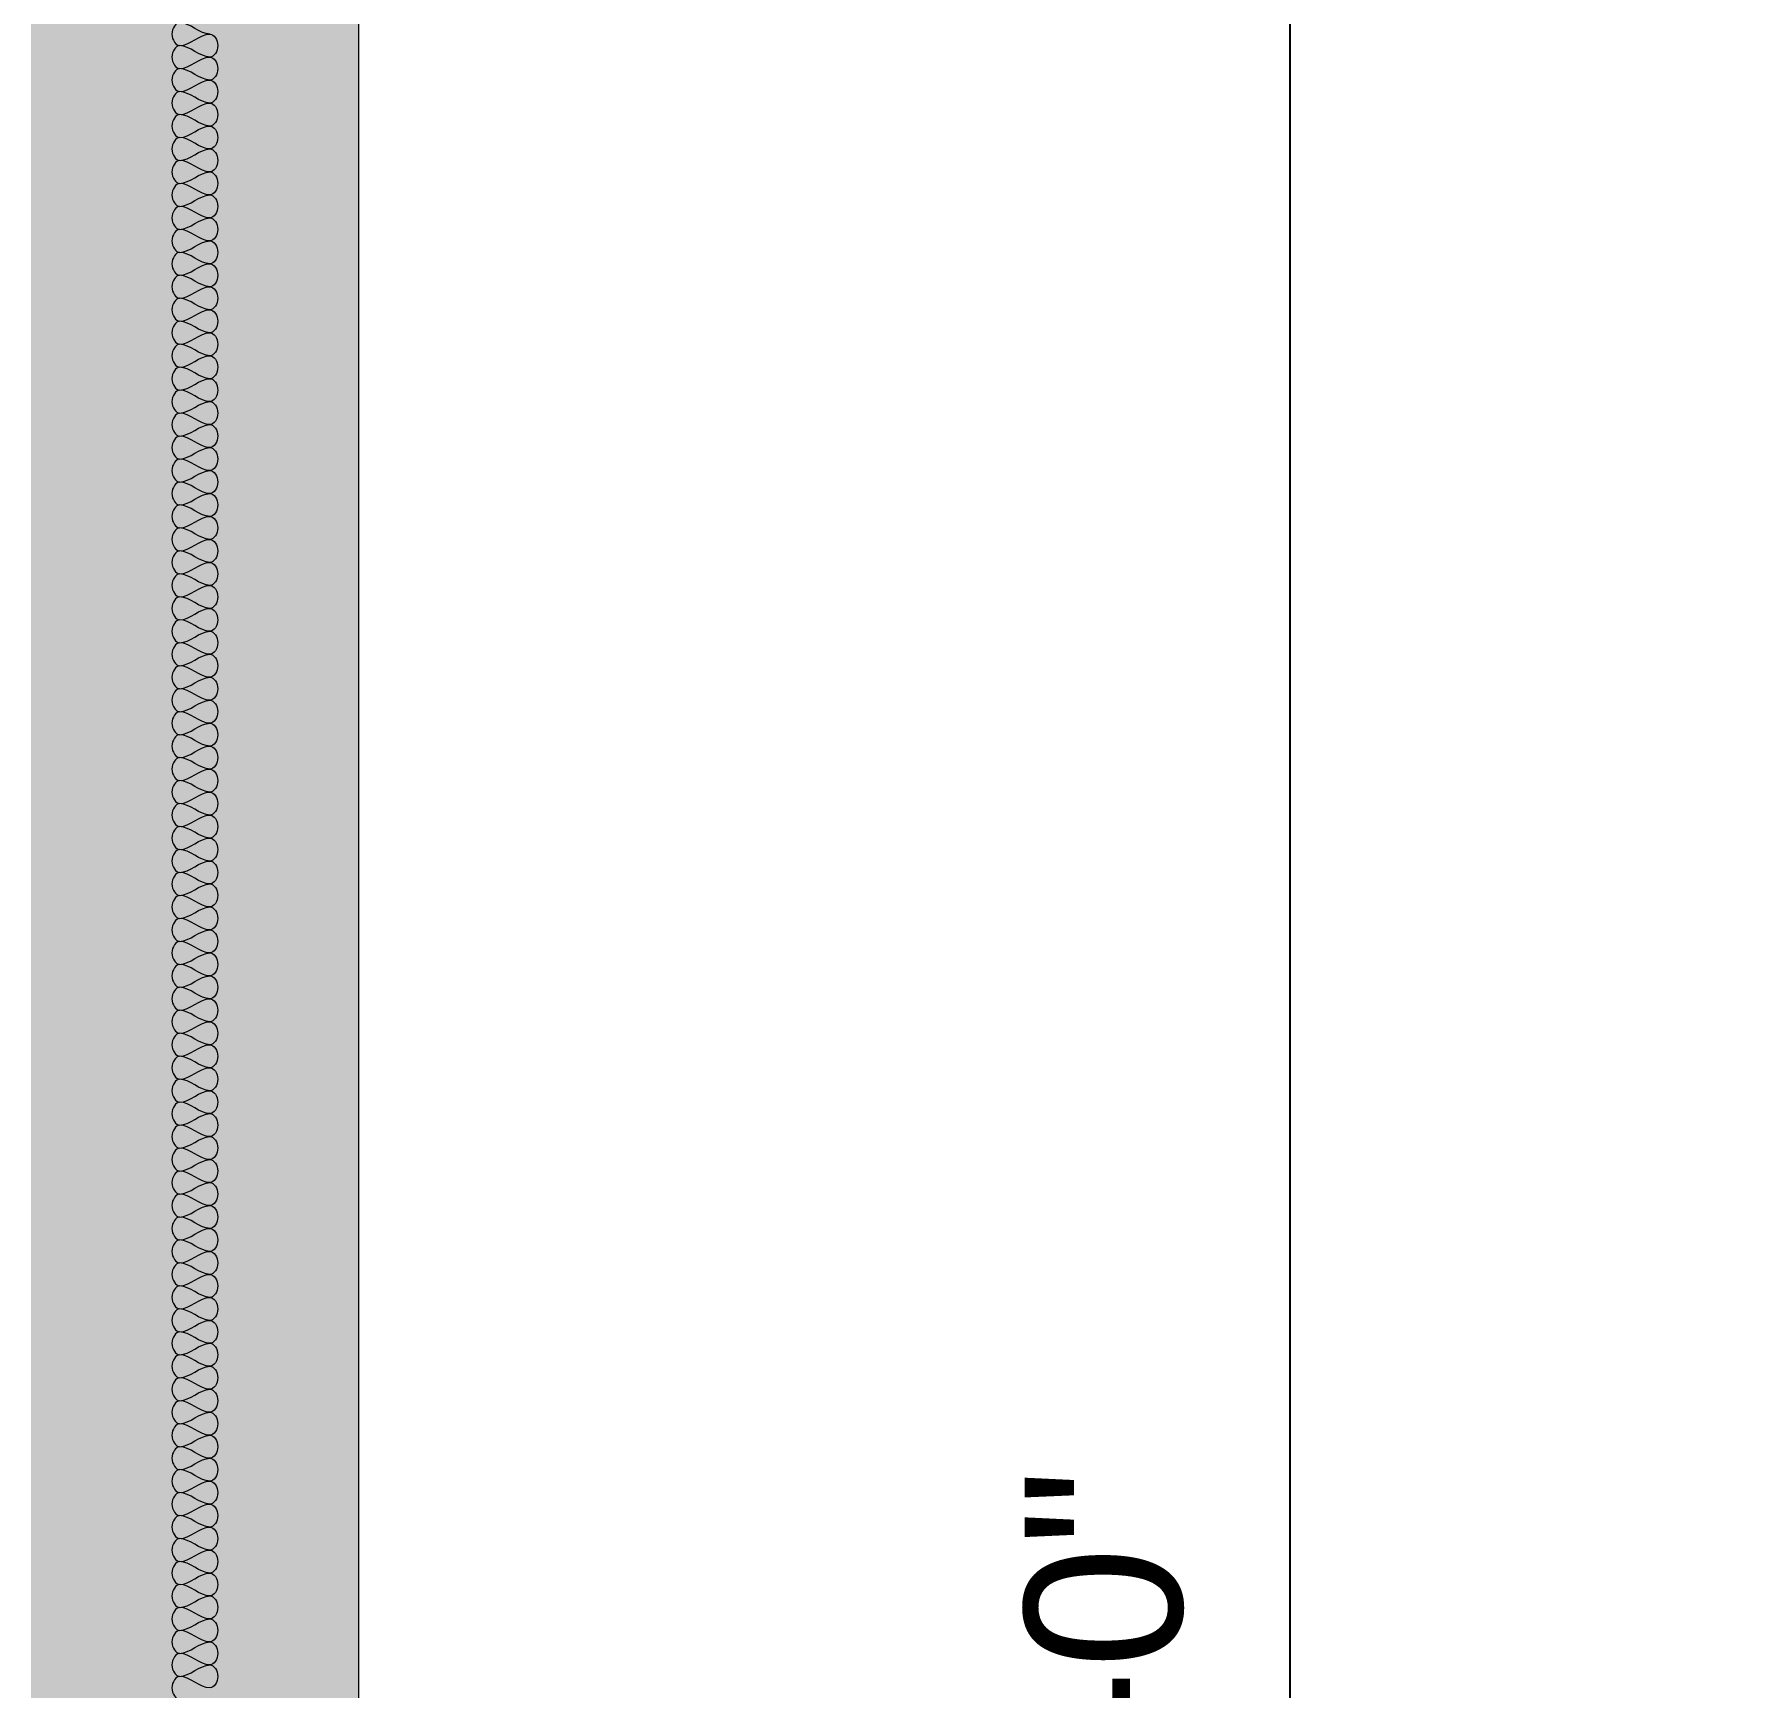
# Model space of a CAD drawing. Header units: inches. Extents: x 1913 to 24953, y -2945 to 1064.
# Drawn here: x 19839.7 to 19969.8, y -685 to -559 of the extents above; entities that cross this region are included whole.
import ezdxf

# ---------------------------------------------------------------- set-up
doc = ezdxf.new("R2010")
doc.units = ezdxf.units.IN
doc.header["$MEASUREMENT"] = 0
for name, color, linetype, lineweight in [('A-ANNO-DIMS', 211, 'Continuous', 9), ('A-DETL', 90, 'Continuous', 9), ('A-FLOR', 192, 'Continuous', 13), ('A-WALL', 113, 'Continuous', 13), ('A-WALL-PATT', 111, 'Continuous', 50)]:
    doc.layers.add(name, color=color, linetype=linetype, lineweight=lineweight)
doc.styles.add('Arial', font='arial.ttf', dxfattribs={"height": 12})
doc.dimstyles.new('Linear_-_3_32__Arial', dxfattribs={"dimscale": 12, "dimtxt": 12.243113, "dimasz": 1.333333, "dimexe": 1, "dimexo": 0.666667, "dimgap": 0.666667, "dimtad": 1, "dimdec": 5, "dimrnd": 0.03125, "dimzin": 1, "dimdsep": 46, "dimlunit": 4, "dimtxsty": 'Arial', "dimblk1": 'OBLIQUE', "dimblk2": 'OBLIQUE', "dimsah": 1, "dimcen": 0.09, "dimdle": 1, "dimazin": 0, "dimtfac": 1, "dimtdec": 4, "dimtix": 1, "dimtmove": 0, "dimatfit": 3, "dimfxl": 1, "dimtvp": 1, "dimtfill": 1, "dimfrac": 2, "dimtolj": 1, "dimtzin": 0, "dimarcsym": 2})

# ---------------------------------------------------------------- blocks, each defined once
blk = doc.blocks.new('_Oblique')
at = {"color": 0, "linetype": 'ByBlock', "lineweight": -2}
blk.add_line((-0.5, -0.5), (0.5, 0.5), dxfattribs=at)
blk = doc.blocks.new('*D438')
at = {"layer": 'A-ANNO-DIMS', "color": 0, "lineweight": -2, "transparency": 16777216}
for p, q in [((20087.86, 630.42), (20087.86, -1697.58)), ((19857.24, 618.42), (20099.86, 618.42)), ((19859.97, -1685.58), (20099.86, -1685.58))]:
    blk.add_line(p, q, dxfattribs=at)
at = {"layer": 'Defpoints', "color": 0, "lineweight": 0, "transparency": 16777216}
for p in [(19849.24, 618.42), (19851.97, -1685.58), (20087.86, -1685.58)]:
    blk.add_point(p, dxfattribs=at)
at = {"layer": 'A-ANNO-DIMS', "color": 0, "lineweight": -2, "transparency": 16777216, "xscale": 16, "yscale": 16, "zscale": 16}
for p, rotation in [((20087.86, 618.42), 90), ((20087.86, -1685.58), 270)]:
    blk.add_blockref('_Oblique', p, dxfattribs=dict(at, rotation=rotation))
at = {"layer": 'A-ANNO-DIMS', "color": 0, "lineweight": 0, "transparency": 16777216, "insert": (20073.74, -533.58), "char_height": 12, "width": 73.4587, "attachment_point": 5, "rotation": 90, "style": 'Arial'}
blk.add_mtext('\\A1;192\'-0"', dxfattribs=at)
blk = doc.blocks.new('*D490')
at = {"layer": 'A-ANNO-DIMS', "color": 0, "lineweight": -2, "transparency": 16777216}
for p, q in [((19935.41, -533.58), (19935.41, -845.58)), ((19871.97, -545.58), (19947.41, -545.58)), ((19871.97, -833.58), (19947.41, -833.58))]:
    blk.add_line(p, q, dxfattribs=at)
at = {"layer": 'Defpoints', "color": 0, "lineweight": 0, "transparency": 16777216}
for p in [(19863.97, -545.58), (19863.97, -833.58), (19935.41, -833.58)]:
    blk.add_point(p, dxfattribs=at)
at = {"layer": 'A-ANNO-DIMS', "color": 0, "lineweight": -2, "transparency": 16777216, "xscale": 16, "yscale": 16, "zscale": 16}
for p, rotation in [((19935.41, -545.58), 90), ((19935.41, -833.58), 270)]:
    blk.add_blockref('_Oblique', p, dxfattribs=dict(at, rotation=rotation))
at = {"layer": 'A-ANNO-DIMS', "color": 0, "lineweight": 0, "transparency": 16777216, "insert": (19921.28, -689.58), "char_height": 12, "width": 62.3834, "attachment_point": 5, "rotation": 90, "style": 'Arial'}
blk.add_mtext('\\A1;24\'-0"', dxfattribs=at)
blk = doc.blocks.new('*D499')
at = {"layer": 'A-ANNO-DIMS', "color": 0, "lineweight": -2, "transparency": 16777216}
for p, q in [((20055.86, -1133.58), (20055.86, -209.58)), ((19859.97, -221.58), (20067.86, -221.58)), ((19872.47, -1121.58), (20067.86, -1121.58))]:
    blk.add_line(p, q, dxfattribs=at)
at = {"layer": 'Defpoints', "color": 0, "lineweight": 0, "transparency": 16777216}
for p in [(19851.97, -221.58), (20055.86, -221.58), (19864.47, -1121.58)]:
    blk.add_point(p, dxfattribs=at)
at = {"layer": 'A-ANNO-DIMS', "color": 0, "lineweight": -2, "transparency": 16777216, "xscale": 16, "yscale": 16, "zscale": 16}
for p, rotation in [((20055.86, -221.58), 90), ((20055.86, -1121.58), 270)]:
    blk.add_blockref('_Oblique', p, dxfattribs=dict(at, rotation=rotation))
at = {"layer": 'A-ANNO-DIMS', "color": 0, "lineweight": 0, "transparency": 16777216, "insert": (20041.74, -671.58), "char_height": 12, "width": 62.3834, "attachment_point": 5, "rotation": 90, "style": 'Arial'}
blk.add_mtext('\\A1;75\'-0"', dxfattribs=at)

msp = doc.modelspace()

# ---------------------------------------------------------------- hatches: boundary and pattern name
at = {"layer": 'A-WALL-PATT', "lineweight": 0}
h = msp.add_hatch(dxfattribs=at)
h.set_pattern_fill('FP_1', color=256, style=0, pattern_type=2)
h.set_pattern_definition([(50, (18984.365, 244.067), (36.72335, -3.213), [3.84, -42.24]), (355, (18984.365, 244.067), (-7.1044, 38.51274), [3.072, -33.792]), (100.451, (18987.425, 243.8), (29.62024, 35.29956), [3.263, -35.898]), (46.184, (18984.365, 254.307), (54.6425, -8.4752), [5.76, -63.36]), (96.636, (18988.92, 253.6), (47.854, 49.8752), [4.895, -53.848]), (351.184, (18984.365, 254.307), (47.8553, 49.8749), [4.608, -50.688]), (21, (18989.485, 251.747), (30.56126, -20.614), [3.84, -42.24]), (326, (18989.485, 251.747), (12.4577, 37.1283), [3.072, -33.792]), (71.451, (18992.03, 250.03), (43.02, 16.5135), [3.263, -35.898]), (37.5, (18984.365, 244.067), (0.6228, 17.04428), [1.69, -31.693, 1.69, -32.614, -33.92]), (37.5, (18984.365, 244.067), (0.6228, 17.04428), [-67.686, 1.69, -32.23]), (7.5, (18984.365, 244.067), (13.4694, 20.19387), [1.69, -17.869, 1.69, -30.925, -12.928]), (7.5, (18984.365, 244.067), (13.4694, 20.19387), [-52.173, 1.69, -11.238]), (327.5, (18972.947, 244.067), (27.33168, -1.15522), [1.69, -11.11, 1.69, -38.246, -52.992]), (327.5, (18972.947, 244.067), (27.33168, -1.15522), [-52.736, 1.69, -51.302]), (317.5, (18967.827, 244.067), (29.85903, 5.12498), [1.69, -14.95, 1.69, -24.832, -37.632]), (317.5, (18967.827, 244.067), (29.85903, 5.12498), [-43.162, 1.69, -35.942])])
h.paths.add_polyline_path([(19839.466293, -167.581337), (19864.466293, -167.581337), (19864.466293, -211.581337), (19864.466293, -231.581337), (19864.466293, -1121.581337), (19839.466293, -1121.581337), (19839.466293, -447.581337), (19839.466293, -427.581337), (19839.466293, -322.581337), (19839.466293, -312.581337), (19839.466293, -231.581337), (19839.466293, -211.581337)], flags=0)
h.paths.add_polyline_path([(19839.466293, 37.418663), (19864.466293, 37.418663), (19864.466293, -131.581337), (19839.466293, -131.581337)], flags=0)

# ---------------------------------------------------------------- linework, layer by layer
at = {"layer": 'A-DETL', "lineweight": 0}
for points in [[(19850.799627, -558.081337), (19850.524641, -558.081337), (19849.907946, -558.956337), (19850.524641, -559.831337), (19850.799627, -559.831337)], [(19853.13296, -558.956337), (19852.331245, -558.956337), (19851.601342, -558.081337), (19850.799627, -558.081337)], [(19850.799627, -559.831337), (19851.601342, -559.831337), (19852.331245, -558.956337), (19853.13296, -558.956337)], [(19853.13296, -558.956337), (19853.407946, -558.956337), (19854.024641, -559.831337), (19853.407946, -560.706337), (19853.13296, -560.706337)], [(19850.799627, -559.831337), (19850.524641, -559.831337), (19849.907946, -560.706337), (19850.524641, -561.581337), (19850.799627, -561.581337)], [(19853.13296, -560.706337), (19852.331245, -560.706337), (19851.601342, -559.831337), (19850.799627, -559.831337)], [(19850.799627, -561.581337), (19850.524641, -561.581337), (19849.907946, -562.456337), (19850.524641, -563.331337), (19850.799627, -563.331337)], [(19850.799627, -561.581337), (19851.601342, -561.581337), (19852.331245, -560.706337), (19853.13296, -560.706337)], [(19853.13296, -562.456337), (19852.331245, -562.456337), (19851.601342, -561.581337), (19850.799627, -561.581337)], [(19853.13296, -560.706337), (19853.407946, -560.706337), (19854.024641, -561.581337), (19853.407946, -562.456337), (19853.13296, -562.456337)], [(19850.799627, -563.331337), (19851.601342, -563.331337), (19852.331245, -562.456337), (19853.13296, -562.456337)], [(19853.13296, -562.456337), (19853.407946, -562.456337), (19854.024641, -563.331337), (19853.407946, -564.206337), (19853.13296, -564.206337)], [(19850.799627, -563.331337), (19850.524641, -563.331337), (19849.907946, -564.206337), (19850.524641, -565.081337), (19850.799627, -565.081337)], [(19853.13296, -564.206337), (19852.331245, -564.206337), (19851.601342, -563.331337), (19850.799627, -563.331337)], [(19850.799627, -565.081337), (19851.601342, -565.081337), (19852.331245, -564.206337), (19853.13296, -564.206337)], [(19853.13296, -564.206337), (19853.407946, -564.206337), (19854.024641, -565.081337), (19853.407946, -565.956337), (19853.13296, -565.956337)], [(19850.799627, -565.081337), (19850.524641, -565.081337), (19849.907946, -565.956337), (19850.524641, -566.831337), (19850.799627, -566.831337)], [(19853.13296, -565.956337), (19852.331245, -565.956337), (19851.601342, -565.081337), (19850.799627, -565.081337)], [(19850.799627, -566.831337), (19850.524641, -566.831337), (19849.907946, -567.706337), (19850.524641, -568.581337), (19850.799627, -568.581337)], [(19850.799627, -566.831337), (19851.601342, -566.831337), (19852.331245, -565.956337), (19853.13296, -565.956337)], [(19853.13296, -567.706337), (19852.331245, -567.706337), (19851.601342, -566.831337), (19850.799627, -566.831337)], [(19853.13296, -565.956337), (19853.407946, -565.956337), (19854.024641, -566.831337), (19853.407946, -567.706337), (19853.13296, -567.706337)], [(19850.799627, -568.581337), (19851.601342, -568.581337), (19852.331245, -567.706337), (19853.13296, -567.706337)], [(19853.13296, -567.706337), (19853.407946, -567.706337), (19854.024641, -568.581337), (19853.407946, -569.456337), (19853.13296, -569.456337)], [(19850.799627, -568.581337), (19850.524641, -568.581337), (19849.907946, -569.456337), (19850.524641, -570.331337), (19850.799627, -570.331337)], [(19853.13296, -569.456337), (19852.331245, -569.456337), (19851.601342, -568.581337), (19850.799627, -568.581337)], [(19850.799627, -570.331337), (19851.601342, -570.331337), (19852.331245, -569.456337), (19853.13296, -569.456337)], [(19853.13296, -569.456337), (19853.407946, -569.456337), (19854.024641, -570.331337), (19853.407946, -571.206337), (19853.13296, -571.206337)], [(19850.799627, -570.331337), (19850.524641, -570.331337), (19849.907946, -571.206337), (19850.524641, -572.081337), (19850.799627, -572.081337)], [(19853.13296, -571.206337), (19852.331245, -571.206337), (19851.601342, -570.331337), (19850.799627, -570.331337)], [(19850.799627, -572.081337), (19850.524641, -572.081337), (19849.907946, -572.956337), (19850.524641, -573.831337), (19850.799627, -573.831337)], [(19850.799627, -572.081337), (19851.601342, -572.081337), (19852.331245, -571.206337), (19853.13296, -571.206337)], [(19853.13296, -572.956337), (19852.331245, -572.956337), (19851.601342, -572.081337), (19850.799627, -572.081337)], [(19853.13296, -571.206337), (19853.407946, -571.206337), (19854.024641, -572.081337), (19853.407946, -572.956337), (19853.13296, -572.956337)], [(19850.799627, -573.831337), (19851.601342, -573.831337), (19852.331245, -572.956337), (19853.13296, -572.956337)], [(19853.13296, -572.956337), (19853.407946, -572.956337), (19854.024641, -573.831337), (19853.407946, -574.706337), (19853.13296, -574.706337)], [(19850.799627, -573.831337), (19850.524641, -573.831337), (19849.907946, -574.706337), (19850.524641, -575.581337), (19850.799627, -575.581337)], [(19853.13296, -574.706337), (19852.331245, -574.706337), (19851.601342, -573.831337), (19850.799627, -573.831337)], [(19850.799627, -575.581337), (19851.601342, -575.581337), (19852.331245, -574.706337), (19853.13296, -574.706337)], [(19853.13296, -574.706337), (19853.407946, -574.706337), (19854.024641, -575.581337), (19853.407946, -576.456337), (19853.13296, -576.456337)], [(19850.799627, -575.581337), (19850.524641, -575.581337), (19849.907946, -576.456337), (19850.524641, -577.331337), (19850.799627, -577.331337)], [(19853.13296, -576.456337), (19852.331245, -576.456337), (19851.601342, -575.581337), (19850.799627, -575.581337)], [(19850.799627, -577.331337), (19850.524641, -577.331337), (19849.907946, -578.206337), (19850.524641, -579.081337), (19850.799627, -579.081337)], [(19850.799627, -577.331337), (19851.601342, -577.331337), (19852.331245, -576.456337), (19853.13296, -576.456337)], [(19853.13296, -578.206337), (19852.331245, -578.206337), (19851.601342, -577.331337), (19850.799627, -577.331337)], [(19853.13296, -576.456337), (19853.407946, -576.456337), (19854.024641, -577.331337), (19853.407946, -578.206337), (19853.13296, -578.206337)], [(19850.799627, -579.081337), (19851.601342, -579.081337), (19852.331245, -578.206337), (19853.13296, -578.206337)], [(19853.13296, -578.206337), (19853.407946, -578.206337), (19854.024641, -579.081337), (19853.407946, -579.956337), (19853.13296, -579.956337)], [(19850.799627, -579.081337), (19850.524641, -579.081337), (19849.907946, -579.956337), (19850.524641, -580.831337), (19850.799627, -580.831337)], [(19853.13296, -579.956337), (19852.331245, -579.956337), (19851.601342, -579.081337), (19850.799627, -579.081337)], [(19850.799627, -580.831337), (19851.601342, -580.831337), (19852.331245, -579.956337), (19853.13296, -579.956337)], [(19853.13296, -579.956337), (19853.407946, -579.956337), (19854.024641, -580.831337), (19853.407946, -581.706337), (19853.13296, -581.706337)], [(19850.799627, -580.831337), (19850.524641, -580.831337), (19849.907946, -581.706337), (19850.524641, -582.581337), (19850.799627, -582.581337)], [(19853.13296, -581.706337), (19852.331245, -581.706337), (19851.601342, -580.831337), (19850.799627, -580.831337)], [(19850.799627, -582.581337), (19850.524641, -582.581337), (19849.907946, -583.456337), (19850.524641, -584.331337), (19850.799627, -584.331337)], [(19850.799627, -582.581337), (19851.601342, -582.581337), (19852.331245, -581.706337), (19853.13296, -581.706337)], [(19853.13296, -583.456337), (19852.331245, -583.456337), (19851.601342, -582.581337), (19850.799627, -582.581337)], [(19853.13296, -581.706337), (19853.407946, -581.706337), (19854.024641, -582.581337), (19853.407946, -583.456337), (19853.13296, -583.456337)], [(19850.799627, -584.331337), (19851.601342, -584.331337), (19852.331245, -583.456337), (19853.13296, -583.456337)], [(19853.13296, -583.456337), (19853.407946, -583.456337), (19854.024641, -584.331337), (19853.407946, -585.206337), (19853.13296, -585.206337)], [(19850.799627, -584.331337), (19850.524641, -584.331337), (19849.907946, -585.206337), (19850.524641, -586.081337), (19850.799627, -586.081337)], [(19853.13296, -585.206337), (19852.331245, -585.206337), (19851.601342, -584.331337), (19850.799627, -584.331337)], [(19850.799627, -586.081337), (19851.601342, -586.081337), (19852.331245, -585.206337), (19853.13296, -585.206337)], [(19853.13296, -585.206337), (19853.407946, -585.206337), (19854.024641, -586.081337), (19853.407946, -586.956337), (19853.13296, -586.956337)], [(19850.799627, -586.081337), (19850.524641, -586.081337), (19849.907946, -586.956337), (19850.524641, -587.831337), (19850.799627, -587.831337)], [(19853.13296, -586.956337), (19852.331245, -586.956337), (19851.601342, -586.081337), (19850.799627, -586.081337)], [(19850.799627, -587.831337), (19850.524641, -587.831337), (19849.907946, -588.706337), (19850.524641, -589.581337), (19850.799627, -589.581337)], [(19850.799627, -587.831337), (19851.601342, -587.831337), (19852.331245, -586.956337), (19853.13296, -586.956337)], [(19853.13296, -588.706337), (19852.331245, -588.706337), (19851.601342, -587.831337), (19850.799627, -587.831337)], [(19853.13296, -586.956337), (19853.407946, -586.956337), (19854.024641, -587.831337), (19853.407946, -588.706337), (19853.13296, -588.706337)], [(19850.799627, -589.581337), (19851.601342, -589.581337), (19852.331245, -588.706337), (19853.13296, -588.706337)], [(19853.13296, -588.706337), (19853.407946, -588.706337), (19854.024641, -589.581337), (19853.407946, -590.456337), (19853.13296, -590.456337)], [(19850.799627, -589.581337), (19850.524641, -589.581337), (19849.907946, -590.456337), (19850.524641, -591.331337), (19850.799627, -591.331337)], [(19853.13296, -590.456337), (19852.331245, -590.456337), (19851.601342, -589.581337), (19850.799627, -589.581337)], [(19850.799627, -591.331337), (19851.601342, -591.331337), (19852.331245, -590.456337), (19853.13296, -590.456337)], [(19853.13296, -590.456337), (19853.407946, -590.456337), (19854.024641, -591.331337), (19853.407946, -592.206337), (19853.13296, -592.206337)], [(19850.799627, -591.331337), (19850.524641, -591.331337), (19849.907946, -592.206337), (19850.524641, -593.081337), (19850.799627, -593.081337)], [(19853.13296, -592.206337), (19852.331245, -592.206337), (19851.601342, -591.331337), (19850.799627, -591.331337)], [(19850.799627, -593.081337), (19850.524641, -593.081337), (19849.907946, -593.956337), (19850.524641, -594.831337), (19850.799627, -594.831337)], [(19850.799627, -593.081337), (19851.601342, -593.081337), (19852.331245, -592.206337), (19853.13296, -592.206337)], [(19853.13296, -593.956337), (19852.331245, -593.956337), (19851.601342, -593.081337), (19850.799627, -593.081337)], [(19853.13296, -592.206337), (19853.407946, -592.206337), (19854.024641, -593.081337), (19853.407946, -593.956337), (19853.13296, -593.956337)], [(19850.799627, -594.831337), (19851.601342, -594.831337), (19852.331245, -593.956337), (19853.13296, -593.956337)], [(19853.13296, -593.956337), (19853.407946, -593.956337), (19854.024641, -594.831337), (19853.407946, -595.706337), (19853.13296, -595.706337)], [(19850.799627, -594.831337), (19850.524641, -594.831337), (19849.907946, -595.706337), (19850.524641, -596.581337), (19850.799627, -596.581337)], [(19853.13296, -595.706337), (19852.331245, -595.706337), (19851.601342, -594.831337), (19850.799627, -594.831337)], [(19850.799627, -596.581337), (19851.601342, -596.581337), (19852.331245, -595.706337), (19853.13296, -595.706337)], [(19853.13296, -595.706337), (19853.407946, -595.706337), (19854.024641, -596.581337), (19853.407946, -597.456337), (19853.13296, -597.456337)], [(19850.799627, -596.581337), (19850.524641, -596.581337), (19849.907946, -597.456337), (19850.524641, -598.331337), (19850.799627, -598.331337)], [(19853.13296, -597.456337), (19852.331245, -597.456337), (19851.601342, -596.581337), (19850.799627, -596.581337)], [(19850.799627, -598.331337), (19850.524641, -598.331337), (19849.907946, -599.206337), (19850.524641, -600.081337), (19850.799627, -600.081337)], [(19850.799627, -598.331337), (19851.601342, -598.331337), (19852.331245, -597.456337), (19853.13296, -597.456337)], [(19853.13296, -599.206337), (19852.331245, -599.206337), (19851.601342, -598.331337), (19850.799627, -598.331337)], [(19853.13296, -597.456337), (19853.407946, -597.456337), (19854.024641, -598.331337), (19853.407946, -599.206337), (19853.13296, -599.206337)], [(19850.799627, -600.081337), (19851.601342, -600.081337), (19852.331245, -599.206337), (19853.13296, -599.206337)], [(19853.13296, -599.206337), (19853.407946, -599.206337), (19854.024641, -600.081337), (19853.407946, -600.956337), (19853.13296, -600.956337)], [(19850.799627, -600.081337), (19850.524641, -600.081337), (19849.907946, -600.956337), (19850.524641, -601.831337), (19850.799627, -601.831337)], [(19853.13296, -600.956337), (19852.331245, -600.956337), (19851.601342, -600.081337), (19850.799627, -600.081337)], [(19850.799627, -601.831337), (19850.524641, -601.831337), (19849.907946, -602.706337), (19850.524641, -603.581337), (19850.799627, -603.581337)], [(19850.799627, -601.831337), (19851.601342, -601.831337), (19852.331245, -600.956337), (19853.13296, -600.956337)], [(19853.13296, -602.706337), (19852.331245, -602.706337), (19851.601342, -601.831337), (19850.799627, -601.831337)], [(19853.13296, -600.956337), (19853.407946, -600.956337), (19854.024641, -601.831337), (19853.407946, -602.706337), (19853.13296, -602.706337)], [(19850.799627, -603.581337), (19851.601342, -603.581337), (19852.331245, -602.706337), (19853.13296, -602.706337)], [(19853.13296, -602.706337), (19853.407946, -602.706337), (19854.024641, -603.581337), (19853.407946, -604.456337), (19853.13296, -604.456337)], [(19850.799627, -603.581337), (19850.524641, -603.581337), (19849.907946, -604.456337), (19850.524641, -605.331337), (19850.799627, -605.331337)], [(19853.13296, -604.456337), (19852.331245, -604.456337), (19851.601342, -603.581337), (19850.799627, -603.581337)], [(19850.799627, -605.331337), (19851.601342, -605.331337), (19852.331245, -604.456337), (19853.13296, -604.456337)], [(19853.13296, -604.456337), (19853.407946, -604.456337), (19854.024641, -605.331337), (19853.407946, -606.206337), (19853.13296, -606.206337)], [(19850.799627, -605.331337), (19850.524641, -605.331337), (19849.907946, -606.206337), (19850.524641, -607.081337), (19850.799627, -607.081337)], [(19853.13296, -606.206337), (19852.331245, -606.206337), (19851.601342, -605.331337), (19850.799627, -605.331337)], [(19850.799627, -607.081337), (19850.524641, -607.081337), (19849.907946, -607.956337), (19850.524641, -608.831337), (19850.799627, -608.831337)], [(19850.799627, -607.081337), (19851.601342, -607.081337), (19852.331245, -606.206337), (19853.13296, -606.206337)], [(19853.13296, -607.956337), (19852.331245, -607.956337), (19851.601342, -607.081337), (19850.799627, -607.081337)], [(19853.13296, -606.206337), (19853.407946, -606.206337), (19854.024641, -607.081337), (19853.407946, -607.956337), (19853.13296, -607.956337)], [(19850.799627, -608.831337), (19851.601342, -608.831337), (19852.331245, -607.956337), (19853.13296, -607.956337)], [(19853.13296, -607.956337), (19853.407946, -607.956337), (19854.024641, -608.831337), (19853.407946, -609.706337), (19853.13296, -609.706337)], [(19850.799627, -608.831337), (19850.524641, -608.831337), (19849.907946, -609.706337), (19850.524641, -610.581337), (19850.799627, -610.581337)], [(19853.13296, -609.706337), (19852.331245, -609.706337), (19851.601342, -608.831337), (19850.799627, -608.831337)], [(19850.799627, -610.581337), (19851.601342, -610.581337), (19852.331245, -609.706337), (19853.13296, -609.706337)], [(19853.13296, -609.706337), (19853.407946, -609.706337), (19854.024641, -610.581337), (19853.407946, -611.456337), (19853.13296, -611.456337)], [(19850.799627, -610.581337), (19850.524641, -610.581337), (19849.907946, -611.456337), (19850.524641, -612.331337), (19850.799627, -612.331337)], [(19853.13296, -611.456337), (19852.331245, -611.456337), (19851.601342, -610.581337), (19850.799627, -610.581337)], [(19850.799627, -612.331337), (19850.524641, -612.331337), (19849.907946, -613.206337), (19850.524641, -614.081337), (19850.799627, -614.081337)], [(19850.799627, -612.331337), (19851.601342, -612.331337), (19852.331245, -611.456337), (19853.13296, -611.456337)], [(19853.13296, -613.206337), (19852.331245, -613.206337), (19851.601342, -612.331337), (19850.799627, -612.331337)], [(19853.13296, -611.456337), (19853.407946, -611.456337), (19854.024641, -612.331337), (19853.407946, -613.206337), (19853.13296, -613.206337)], [(19850.799627, -614.081337), (19851.601342, -614.081337), (19852.331245, -613.206337), (19853.13296, -613.206337)], [(19853.13296, -613.206337), (19853.407946, -613.206337), (19854.024641, -614.081337), (19853.407946, -614.956337), (19853.13296, -614.956337)], [(19850.799627, -614.081337), (19850.524641, -614.081337), (19849.907946, -614.956337), (19850.524641, -615.831337), (19850.799627, -615.831337)], [(19853.13296, -614.956337), (19852.331245, -614.956337), (19851.601342, -614.081337), (19850.799627, -614.081337)], [(19850.799627, -615.831337), (19851.601342, -615.831337), (19852.331245, -614.956337), (19853.13296, -614.956337)], [(19853.13296, -614.956337), (19853.407946, -614.956337), (19854.024641, -615.831337), (19853.407946, -616.706337), (19853.13296, -616.706337)], [(19850.799627, -615.831337), (19850.524641, -615.831337), (19849.907946, -616.706337), (19850.524641, -617.581337), (19850.799627, -617.581337)], [(19853.13296, -616.706337), (19852.331245, -616.706337), (19851.601342, -615.831337), (19850.799627, -615.831337)], [(19850.799627, -617.581337), (19850.524641, -617.581337), (19849.907946, -618.456337), (19850.524641, -619.331337), (19850.799627, -619.331337)], [(19850.799627, -617.581337), (19851.601342, -617.581337), (19852.331245, -616.706337), (19853.13296, -616.706337)], [(19853.13296, -618.456337), (19852.331245, -618.456337), (19851.601342, -617.581337), (19850.799627, -617.581337)], [(19853.13296, -616.706337), (19853.407946, -616.706337), (19854.024641, -617.581337), (19853.407946, -618.456337), (19853.13296, -618.456337)], [(19850.799627, -619.331337), (19851.601342, -619.331337), (19852.331245, -618.456337), (19853.13296, -618.456337)], [(19853.13296, -618.456337), (19853.407946, -618.456337), (19854.024641, -619.331337), (19853.407946, -620.206337), (19853.13296, -620.206337)], [(19850.799627, -619.331337), (19850.524641, -619.331337), (19849.907946, -620.206337), (19850.524641, -621.081337), (19850.799627, -621.081337)], [(19853.13296, -620.206337), (19852.331245, -620.206337), (19851.601342, -619.331337), (19850.799627, -619.331337)], [(19850.799627, -621.081337), (19851.601342, -621.081337), (19852.331245, -620.206337), (19853.13296, -620.206337)], [(19853.13296, -620.206337), (19853.407946, -620.206337), (19854.024641, -621.081337), (19853.407946, -621.956337), (19853.13296, -621.956337)], [(19850.799627, -621.081337), (19850.524641, -621.081337), (19849.907946, -621.956337), (19850.524641, -622.831337), (19850.799627, -622.831337)], [(19853.13296, -621.956337), (19852.331245, -621.956337), (19851.601342, -621.081337), (19850.799627, -621.081337)], [(19850.799627, -622.831337), (19850.524641, -622.831337), (19849.907946, -623.706337), (19850.524641, -624.581337), (19850.799627, -624.581337)], [(19850.799627, -622.831337), (19851.601342, -622.831337), (19852.331245, -621.956337), (19853.13296, -621.956337)], [(19853.13296, -623.706337), (19852.331245, -623.706337), (19851.601342, -622.831337), (19850.799627, -622.831337)], [(19853.13296, -621.956337), (19853.407946, -621.956337), (19854.024641, -622.831337), (19853.407946, -623.706337), (19853.13296, -623.706337)], [(19850.799627, -624.581337), (19851.601342, -624.581337), (19852.331245, -623.706337), (19853.13296, -623.706337)], [(19853.13296, -623.706337), (19853.407946, -623.706337), (19854.024641, -624.581337), (19853.407946, -625.456337), (19853.13296, -625.456337)], [(19850.799627, -624.581337), (19850.524641, -624.581337), (19849.907946, -625.456337), (19850.524641, -626.331337), (19850.799627, -626.331337)], [(19853.13296, -625.456337), (19852.331245, -625.456337), (19851.601342, -624.581337), (19850.799627, -624.581337)], [(19850.799627, -626.331337), (19851.601342, -626.331337), (19852.331245, -625.456337), (19853.13296, -625.456337)], [(19853.13296, -625.456337), (19853.407946, -625.456337), (19854.024641, -626.331337), (19853.407946, -627.206337), (19853.13296, -627.206337)], [(19850.799627, -626.331337), (19850.524641, -626.331337), (19849.907946, -627.206337), (19850.524641, -628.081337), (19850.799627, -628.081337)], [(19853.13296, -627.206337), (19852.331245, -627.206337), (19851.601342, -626.331337), (19850.799627, -626.331337)], [(19850.799627, -628.081337), (19850.524641, -628.081337), (19849.907946, -628.956337), (19850.524641, -629.831337), (19850.799627, -629.831337)], [(19850.799627, -628.081337), (19851.601342, -628.081337), (19852.331245, -627.206337), (19853.13296, -627.206337)], [(19853.13296, -628.956337), (19852.331245, -628.956337), (19851.601342, -628.081337), (19850.799627, -628.081337)], [(19853.13296, -627.206337), (19853.407946, -627.206337), (19854.024641, -628.081337), (19853.407946, -628.956337), (19853.13296, -628.956337)], [(19850.799627, -629.831337), (19851.601342, -629.831337), (19852.331245, -628.956337), (19853.13296, -628.956337)], [(19853.13296, -628.956337), (19853.407946, -628.956337), (19854.024641, -629.831337), (19853.407946, -630.706337), (19853.13296, -630.706337)], [(19850.799627, -629.831337), (19850.524641, -629.831337), (19849.907946, -630.706337), (19850.524641, -631.581337), (19850.799627, -631.581337)], [(19853.13296, -630.706337), (19852.331245, -630.706337), (19851.601342, -629.831337), (19850.799627, -629.831337)], [(19850.799627, -631.581337), (19851.601342, -631.581337), (19852.331245, -630.706337), (19853.13296, -630.706337)], [(19853.13296, -630.706337), (19853.407946, -630.706337), (19854.024641, -631.581337), (19853.407946, -632.456337), (19853.13296, -632.456337)], [(19850.799627, -631.581337), (19850.524641, -631.581337), (19849.907946, -632.456337), (19850.524641, -633.331337), (19850.799627, -633.331337)], [(19853.13296, -632.456337), (19852.331245, -632.456337), (19851.601342, -631.581337), (19850.799627, -631.581337)], [(19850.799627, -633.331337), (19850.524641, -633.331337), (19849.907946, -634.206337), (19850.524641, -635.081337), (19850.799627, -635.081337)], [(19850.799627, -633.331337), (19851.601342, -633.331337), (19852.331245, -632.456337), (19853.13296, -632.456337)], [(19853.13296, -634.206337), (19852.331245, -634.206337), (19851.601342, -633.331337), (19850.799627, -633.331337)], [(19853.13296, -632.456337), (19853.407946, -632.456337), (19854.024641, -633.331337), (19853.407946, -634.206337), (19853.13296, -634.206337)], [(19850.799627, -635.081337), (19851.601342, -635.081337), (19852.331245, -634.206337), (19853.13296, -634.206337)], [(19853.13296, -634.206337), (19853.407946, -634.206337), (19854.024641, -635.081337), (19853.407946, -635.956337), (19853.13296, -635.956337)], [(19850.799627, -635.081337), (19850.524641, -635.081337), (19849.907946, -635.956337), (19850.524641, -636.831337), (19850.799627, -636.831337)], [(19853.13296, -635.956337), (19852.331245, -635.956337), (19851.601342, -635.081337), (19850.799627, -635.081337)], [(19850.799627, -636.831337), (19851.601342, -636.831337), (19852.331245, -635.956337), (19853.13296, -635.956337)], [(19853.13296, -635.956337), (19853.407946, -635.956337), (19854.024641, -636.831337), (19853.407946, -637.706337), (19853.13296, -637.706337)], [(19850.799627, -636.831337), (19850.524641, -636.831337), (19849.907946, -637.706337), (19850.524641, -638.581337), (19850.799627, -638.581337)], [(19853.13296, -637.706337), (19852.331245, -637.706337), (19851.601342, -636.831337), (19850.799627, -636.831337)], [(19850.799627, -638.581337), (19850.524641, -638.581337), (19849.907946, -639.456337), (19850.524641, -640.331337), (19850.799627, -640.331337)], [(19850.799627, -638.581337), (19851.601342, -638.581337), (19852.331245, -637.706337), (19853.13296, -637.706337)], [(19853.13296, -639.456337), (19852.331245, -639.456337), (19851.601342, -638.581337), (19850.799627, -638.581337)], [(19853.13296, -637.706337), (19853.407946, -637.706337), (19854.024641, -638.581337), (19853.407946, -639.456337), (19853.13296, -639.456337)], [(19850.799627, -640.331337), (19851.601342, -640.331337), (19852.331245, -639.456337), (19853.13296, -639.456337)], [(19853.13296, -639.456337), (19853.407946, -639.456337), (19854.024641, -640.331337), (19853.407946, -641.206337), (19853.13296, -641.206337)], [(19850.799627, -640.331337), (19850.524641, -640.331337), (19849.907946, -641.206337), (19850.524641, -642.081337), (19850.799627, -642.081337)], [(19853.13296, -641.206337), (19852.331245, -641.206337), (19851.601342, -640.331337), (19850.799627, -640.331337)], [(19850.799627, -642.081337), (19851.601342, -642.081337), (19852.331245, -641.206337), (19853.13296, -641.206337)], [(19853.13296, -641.206337), (19853.407946, -641.206337), (19854.024641, -642.081337), (19853.407946, -642.956337), (19853.13296, -642.956337)], [(19850.799627, -642.081337), (19850.524641, -642.081337), (19849.907946, -642.956337), (19850.524641, -643.831337), (19850.799627, -643.831337)], [(19853.13296, -642.956337), (19852.331245, -642.956337), (19851.601342, -642.081337), (19850.799627, -642.081337)], [(19850.799627, -643.831337), (19850.524641, -643.831337), (19849.907946, -644.706337), (19850.524641, -645.581337), (19850.799627, -645.581337)], [(19850.799627, -643.831337), (19851.601342, -643.831337), (19852.331245, -642.956337), (19853.13296, -642.956337)], [(19853.13296, -644.706337), (19852.331245, -644.706337), (19851.601342, -643.831337), (19850.799627, -643.831337)], [(19853.13296, -642.956337), (19853.407946, -642.956337), (19854.024641, -643.831337), (19853.407946, -644.706337), (19853.13296, -644.706337)], [(19850.799627, -645.581337), (19851.601342, -645.581337), (19852.331245, -644.706337), (19853.13296, -644.706337)], [(19853.13296, -644.706337), (19853.407946, -644.706337), (19854.024641, -645.581337), (19853.407946, -646.456337), (19853.13296, -646.456337)], [(19850.799627, -645.581337), (19850.524641, -645.581337), (19849.907946, -646.456337), (19850.524641, -647.331337), (19850.799627, -647.331337)], [(19853.13296, -646.456337), (19852.331245, -646.456337), (19851.601342, -645.581337), (19850.799627, -645.581337)], [(19850.799627, -647.331337), (19851.601342, -647.331337), (19852.331245, -646.456337), (19853.13296, -646.456337)], [(19853.13296, -646.456337), (19853.407946, -646.456337), (19854.024641, -647.331337), (19853.407946, -648.206337), (19853.13296, -648.206337)], [(19850.799627, -647.331337), (19850.524641, -647.331337), (19849.907946, -648.206337), (19850.524641, -649.081337), (19850.799627, -649.081337)], [(19853.13296, -648.206337), (19852.331245, -648.206337), (19851.601342, -647.331337), (19850.799627, -647.331337)], [(19850.799627, -649.081337), (19851.601342, -649.081337), (19852.331245, -648.206337), (19853.13296, -648.206337)], [(19853.13296, -648.206337), (19853.407946, -648.206337), (19854.024641, -649.081337), (19853.407946, -649.956337), (19853.13296, -649.956337)], [(19850.799627, -649.081337), (19850.524641, -649.081337), (19849.907946, -649.956337), (19850.524641, -650.831337), (19850.799627, -650.831337)], [(19853.13296, -649.956337), (19852.331245, -649.956337), (19851.601342, -649.081337), (19850.799627, -649.081337)], [(19850.799627, -650.831337), (19851.601342, -650.831337), (19852.331245, -649.956337), (19853.13296, -649.956337)], [(19853.13296, -649.956337), (19853.407946, -649.956337), (19854.024641, -650.831337), (19853.407946, -651.706337), (19853.13296, -651.706337)], [(19850.799627, -650.831337), (19850.524641, -650.831337), (19849.907946, -651.706337), (19850.524641, -652.581337), (19850.799627, -652.581337)], [(19853.13296, -651.706337), (19852.331245, -651.706337), (19851.601342, -650.831337), (19850.799627, -650.831337)], [(19850.799627, -652.581337), (19850.524641, -652.581337), (19849.907946, -653.456337), (19850.524641, -654.331337), (19850.799627, -654.331337)], [(19850.799627, -652.581337), (19851.601342, -652.581337), (19852.331245, -651.706337), (19853.13296, -651.706337)], [(19853.13296, -653.456337), (19852.331245, -653.456337), (19851.601342, -652.581337), (19850.799627, -652.581337)], [(19853.13296, -651.706337), (19853.407946, -651.706337), (19854.024641, -652.581337), (19853.407946, -653.456337), (19853.13296, -653.456337)], [(19850.799627, -654.331337), (19851.601342, -654.331337), (19852.331245, -653.456337), (19853.13296, -653.456337)], [(19853.13296, -653.456337), (19853.407946, -653.456337), (19854.024641, -654.331337), (19853.407946, -655.206337), (19853.13296, -655.206337)], [(19850.799627, -654.331337), (19850.524641, -654.331337), (19849.907946, -655.206337), (19850.524641, -656.081337), (19850.799627, -656.081337)], [(19853.13296, -655.206337), (19852.331245, -655.206337), (19851.601342, -654.331337), (19850.799627, -654.331337)], [(19850.799627, -656.081337), (19851.601342, -656.081337), (19852.331245, -655.206337), (19853.13296, -655.206337)], [(19853.13296, -655.206337), (19853.407946, -655.206337), (19854.024641, -656.081337), (19853.407946, -656.956337), (19853.13296, -656.956337)], [(19850.799627, -656.081337), (19850.524641, -656.081337), (19849.907946, -656.956337), (19850.524641, -657.831337), (19850.799627, -657.831337)], [(19853.13296, -656.956337), (19852.331245, -656.956337), (19851.601342, -656.081337), (19850.799627, -656.081337)], [(19850.799627, -657.831337), (19850.524641, -657.831337), (19849.907946, -658.706337), (19850.524641, -659.581337), (19850.799627, -659.581337)], [(19850.799627, -657.831337), (19851.601342, -657.831337), (19852.331245, -656.956337), (19853.13296, -656.956337)], [(19853.13296, -658.706337), (19852.331245, -658.706337), (19851.601342, -657.831337), (19850.799627, -657.831337)], [(19853.13296, -656.956337), (19853.407946, -656.956337), (19854.024641, -657.831337), (19853.407946, -658.706337), (19853.13296, -658.706337)], [(19850.799627, -659.581337), (19851.601342, -659.581337), (19852.331245, -658.706337), (19853.13296, -658.706337)], [(19853.13296, -658.706337), (19853.407946, -658.706337), (19854.024641, -659.581337), (19853.407946, -660.456337), (19853.13296, -660.456337)], [(19850.799627, -659.581337), (19850.524641, -659.581337), (19849.907946, -660.456337), (19850.524641, -661.331337), (19850.799627, -661.331337)], [(19853.13296, -660.456337), (19852.331245, -660.456337), (19851.601342, -659.581337), (19850.799627, -659.581337)], [(19850.799627, -661.331337), (19851.601342, -661.331337), (19852.331245, -660.456337), (19853.13296, -660.456337)], [(19853.13296, -660.456337), (19853.407946, -660.456337), (19854.024641, -661.331337), (19853.407946, -662.206337), (19853.13296, -662.206337)], [(19850.799627, -661.331337), (19850.524641, -661.331337), (19849.907946, -662.206337), (19850.524641, -663.081337), (19850.799627, -663.081337)], [(19853.13296, -662.206337), (19852.331245, -662.206337), (19851.601342, -661.331337), (19850.799627, -661.331337)], [(19850.799627, -663.081337), (19850.524641, -663.081337), (19849.907946, -663.956337), (19850.524641, -664.831337), (19850.799627, -664.831337)], [(19850.799627, -663.081337), (19851.601342, -663.081337), (19852.331245, -662.206337), (19853.13296, -662.206337)], [(19853.13296, -663.956337), (19852.331245, -663.956337), (19851.601342, -663.081337), (19850.799627, -663.081337)], [(19853.13296, -662.206337), (19853.407946, -662.206337), (19854.024641, -663.081337), (19853.407946, -663.956337), (19853.13296, -663.956337)], [(19850.799627, -664.831337), (19851.601342, -664.831337), (19852.331245, -663.956337), (19853.13296, -663.956337)], [(19853.13296, -663.956337), (19853.407946, -663.956337), (19854.024641, -664.831337), (19853.407946, -665.706337), (19853.13296, -665.706337)], [(19850.799627, -664.831337), (19850.524641, -664.831337), (19849.907946, -665.706337), (19850.524641, -666.581337), (19850.799627, -666.581337)], [(19853.13296, -665.706337), (19852.331245, -665.706337), (19851.601342, -664.831337), (19850.799627, -664.831337)], [(19850.799627, -666.581337), (19851.601342, -666.581337), (19852.331245, -665.706337), (19853.13296, -665.706337)], [(19853.13296, -665.706337), (19853.407946, -665.706337), (19854.024641, -666.581337), (19853.407946, -667.456337), (19853.13296, -667.456337)], [(19850.799627, -666.581337), (19850.524641, -666.581337), (19849.907946, -667.456337), (19850.524641, -668.331337), (19850.799627, -668.331337)], [(19853.13296, -667.456337), (19852.331245, -667.456337), (19851.601342, -666.581337), (19850.799627, -666.581337)], [(19850.799627, -668.331337), (19850.524641, -668.331337), (19849.907946, -669.206337), (19850.524641, -670.081337), (19850.799627, -670.081337)], [(19850.799627, -668.331337), (19851.601342, -668.331337), (19852.331245, -667.456337), (19853.13296, -667.456337)], [(19853.13296, -669.206337), (19852.331245, -669.206337), (19851.601342, -668.331337), (19850.799627, -668.331337)], [(19853.13296, -667.456337), (19853.407946, -667.456337), (19854.024641, -668.331337), (19853.407946, -669.206337), (19853.13296, -669.206337)], [(19850.799627, -670.081337), (19851.601342, -670.081337), (19852.331245, -669.206337), (19853.13296, -669.206337)], [(19853.13296, -669.206337), (19853.407946, -669.206337), (19854.024641, -670.081337), (19853.407946, -670.956337), (19853.13296, -670.956337)], [(19850.799627, -670.081337), (19850.524641, -670.081337), (19849.907946, -670.956337), (19850.524641, -671.831337), (19850.799627, -671.831337)], [(19853.13296, -670.956337), (19852.331245, -670.956337), (19851.601342, -670.081337), (19850.799627, -670.081337)], [(19850.799627, -671.831337), (19851.601342, -671.831337), (19852.331245, -670.956337), (19853.13296, -670.956337)], [(19853.13296, -670.956337), (19853.407946, -670.956337), (19854.024641, -671.831337), (19853.407946, -672.706337), (19853.13296, -672.706337)], [(19850.799627, -671.831337), (19850.524641, -671.831337), (19849.907946, -672.706337), (19850.524641, -673.581337), (19850.799627, -673.581337)], [(19853.13296, -672.706337), (19852.331245, -672.706337), (19851.601342, -671.831337), (19850.799627, -671.831337)], [(19850.799627, -673.581337), (19850.524641, -673.581337), (19849.907946, -674.456337), (19850.524641, -675.331337), (19850.799627, -675.331337)], [(19850.799627, -673.581337), (19851.601342, -673.581337), (19852.331245, -672.706337), (19853.13296, -672.706337)], [(19853.13296, -674.456337), (19852.331245, -674.456337), (19851.601342, -673.581337), (19850.799627, -673.581337)], [(19853.13296, -672.706337), (19853.407946, -672.706337), (19854.024641, -673.581337), (19853.407946, -674.456337), (19853.13296, -674.456337)], [(19850.799627, -675.331337), (19851.601342, -675.331337), (19852.331245, -674.456337), (19853.13296, -674.456337)], [(19853.13296, -674.456337), (19853.407946, -674.456337), (19854.024641, -675.331337), (19853.407946, -676.206337), (19853.13296, -676.206337)], [(19850.799627, -675.331337), (19850.524641, -675.331337), (19849.907946, -676.206337), (19850.524641, -677.081337), (19850.799627, -677.081337)], [(19853.13296, -676.206337), (19852.331245, -676.206337), (19851.601342, -675.331337), (19850.799627, -675.331337)], [(19850.799627, -677.081337), (19851.601342, -677.081337), (19852.331245, -676.206337), (19853.13296, -676.206337)], [(19853.13296, -676.206337), (19853.407946, -676.206337), (19854.024641, -677.081337), (19853.407946, -677.956337), (19853.13296, -677.956337)], [(19850.799627, -677.081337), (19850.524641, -677.081337), (19849.907946, -677.956337), (19850.524641, -678.831337), (19850.799627, -678.831337)], [(19853.13296, -677.956337), (19852.331245, -677.956337), (19851.601342, -677.081337), (19850.799627, -677.081337)], [(19850.799627, -678.831337), (19850.524641, -678.831337), (19849.907946, -679.706337), (19850.524641, -680.581337), (19850.799627, -680.581337)], [(19850.799627, -678.831337), (19851.601342, -678.831337), (19852.331245, -677.956337), (19853.13296, -677.956337)], [(19853.13296, -679.706337), (19852.331245, -679.706337), (19851.601342, -678.831337), (19850.799627, -678.831337)], [(19853.13296, -677.956337), (19853.407946, -677.956337), (19854.024641, -678.831337), (19853.407946, -679.706337), (19853.13296, -679.706337)], [(19850.799627, -680.581337), (19851.601342, -680.581337), (19852.331245, -679.706337), (19853.13296, -679.706337)], [(19853.13296, -679.706337), (19853.407946, -679.706337), (19854.024641, -680.581337), (19853.407946, -681.456337), (19853.13296, -681.456337)], [(19850.799627, -680.581337), (19850.524641, -680.581337), (19849.907946, -681.456337), (19850.524641, -682.331337), (19850.799627, -682.331337)], [(19853.13296, -681.456337), (19852.331245, -681.456337), (19851.601342, -680.581337), (19850.799627, -680.581337)], [(19850.799627, -682.331337), (19851.601342, -682.331337), (19852.331245, -681.456337), (19853.13296, -681.456337)], [(19853.13296, -681.456337), (19853.407946, -681.456337), (19854.024641, -682.331337), (19853.407946, -683.206337), (19853.13296, -683.206337)], [(19850.799627, -682.331337), (19850.524641, -682.331337), (19849.907946, -683.206337), (19850.524641, -684.081337), (19850.799627, -684.081337)], [(19853.13296, -683.206337), (19852.331245, -683.206337), (19851.601342, -682.331337), (19850.799627, -682.331337)], [(19850.799627, -684.081337), (19850.524641, -684.081337), (19849.907946, -684.956337), (19850.524641, -685.831337), (19850.799627, -685.831337)], [(19850.799627, -684.081337), (19851.601342, -684.081337), (19852.331245, -683.206337), (19853.13296, -683.206337)], [(19853.13296, -684.956337), (19852.331245, -684.956337), (19851.601342, -684.081337), (19850.799627, -684.081337)], [(19853.13296, -683.206337), (19853.407946, -683.206337), (19854.024641, -684.081337), (19853.407946, -684.956337), (19853.13296, -684.956337)]]:
    msp.add_open_spline(points, degree=3, dxfattribs=at)
at = {"layer": 'A-FLOR', "lineweight": 0}
msp.add_line((19864.466293, -1673.081337), (19864.466293, -231.581337), dxfattribs=at)
at = {"layer": 'A-WALL', "lineweight": 0}
msp.add_line((19864.466293, -1121.581337), (19864.466293, -231.581337), dxfattribs=at)

# ---------------------------------------------------------------- dimensions: what is measured, and where the dimension line sits
at = {"layer": 'A-ANNO-DIMS', "color": 1, "lineweight": 0}
for base, p1, p2, picture, middle in [((20087.863511, -1685.581337), (19849.239517, 618.418663), (19851.966293, -1685.581337), '*D438', (20073.736635, -533.581337)), ((20055.863511, -221.581337), (19864.466293, -1121.581337), (19851.966293, -221.581337), '*D499', (20041.736635, -671.581337)), ((19935.406631, -833.581337), (19863.966293, -545.581337), (19863.966293, -833.581337), '*D490', (19921.279755, -689.581337))]:
    dim = msp.add_linear_dim(base=base, p1=p1, p2=p2, angle=90, dimstyle='Linear_-_3_32__Arial', override={"dimpost": '<>', "dimfxl": 60, "dimtfill": 0}, dxfattribs=at)
    dim.commit()
    dim.dimension.update_dxf_attribs({"geometry": picture, "text_midpoint": middle})

doc.saveas('drawing.dxf')
